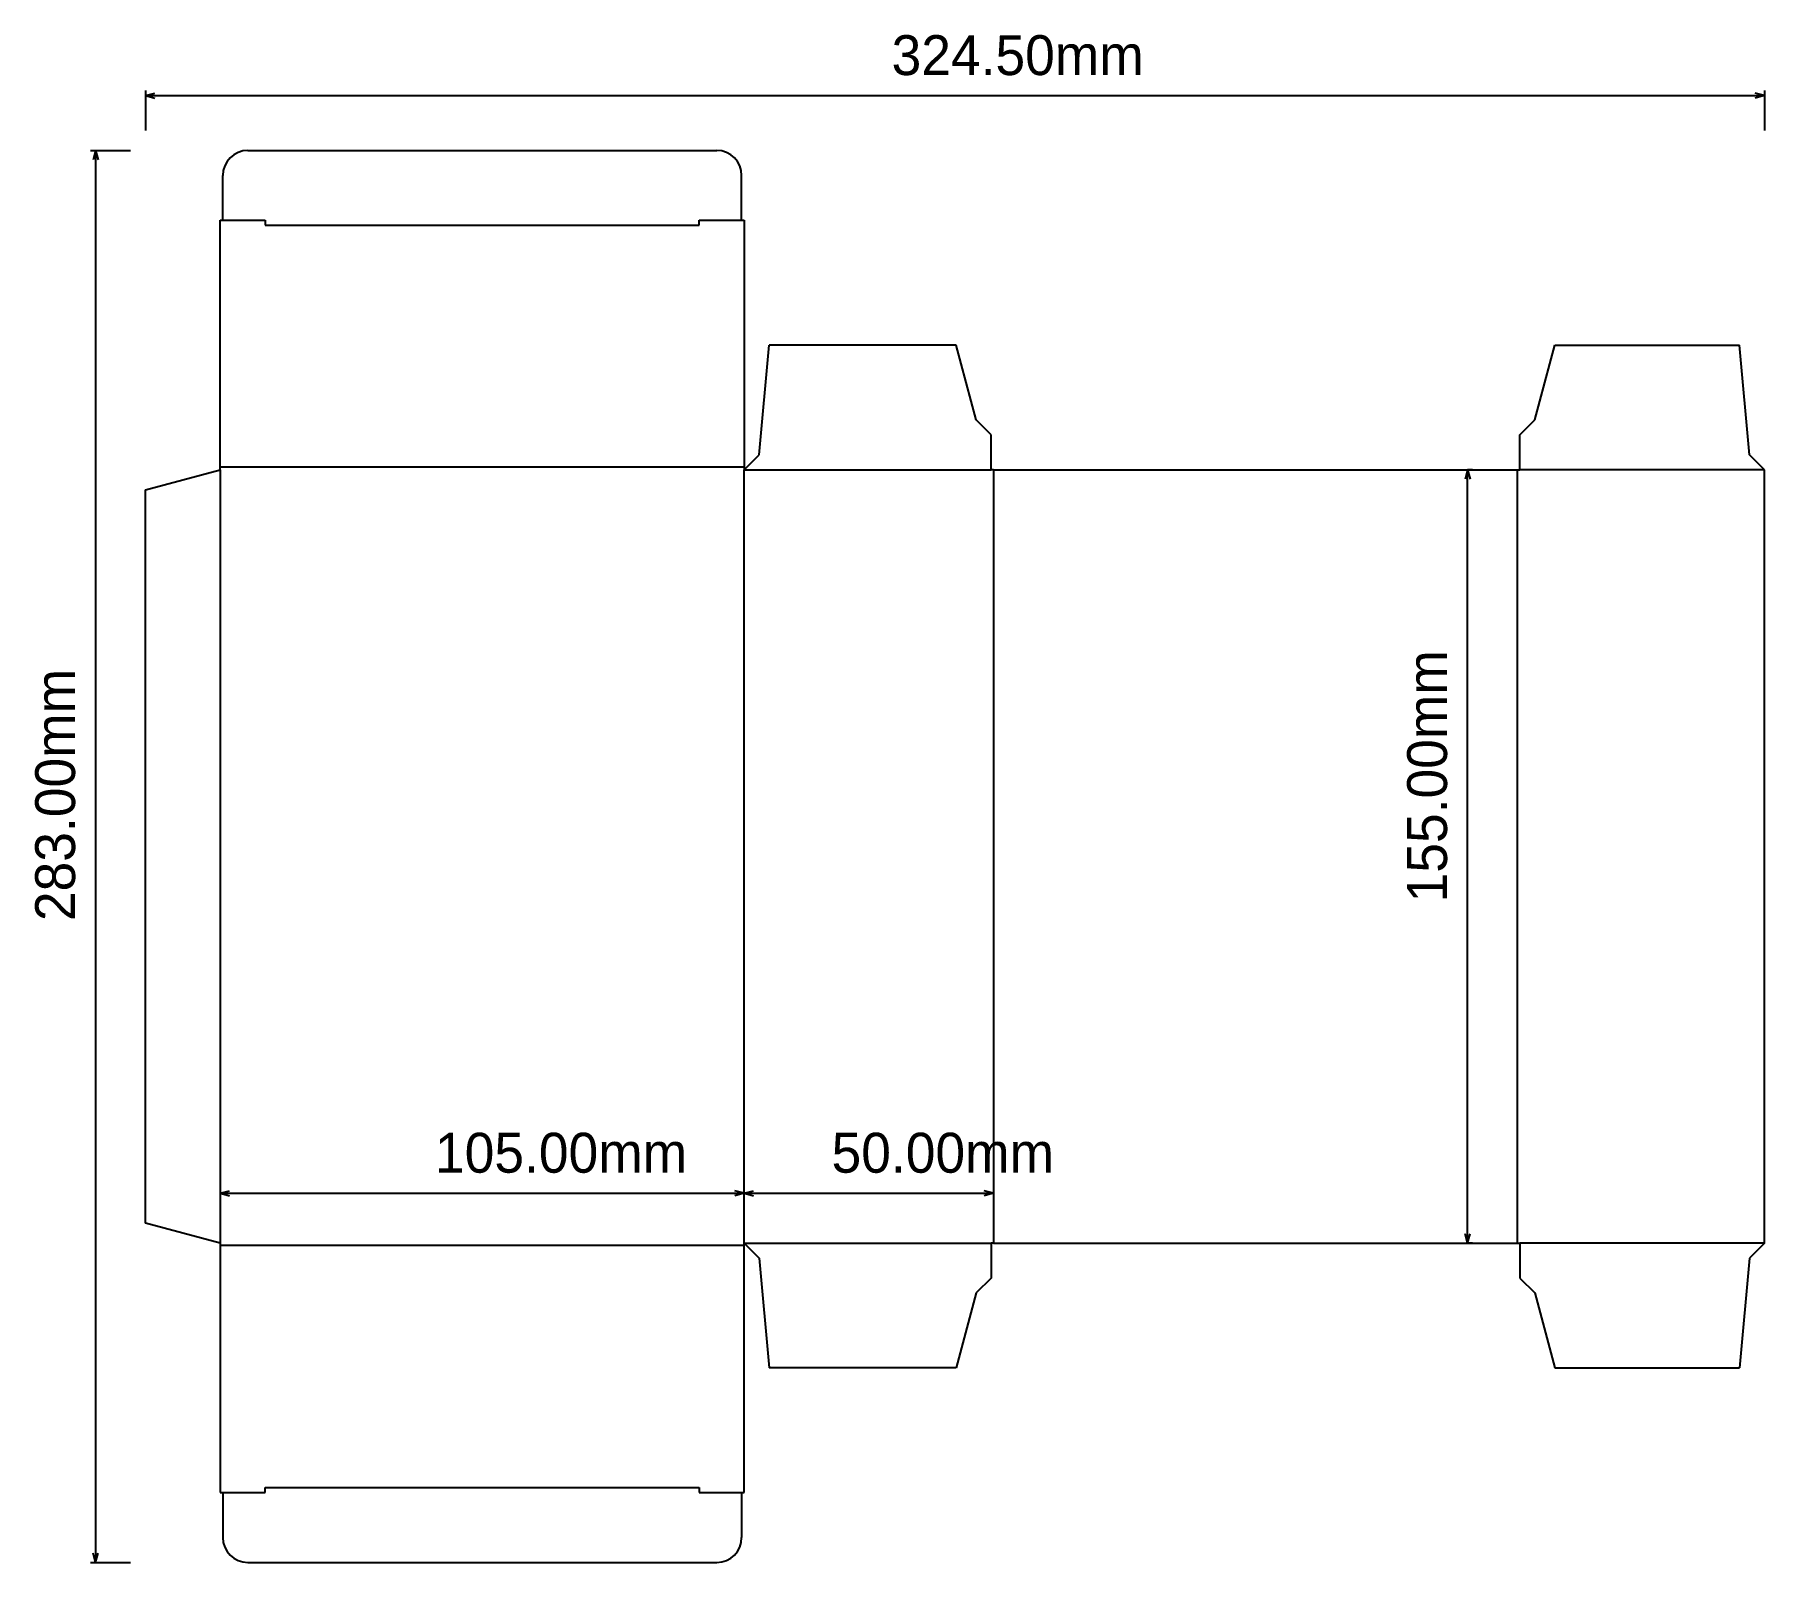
# Model space of a CAD drawing. Extents: x -37 to 310, y -64 to 242.
import ezdxf

# ---------------------------------------------------------------- set-up
doc = ezdxf.new("R2010")
doc.units = 0

msp = doc.modelspace()

# ---------------------------------------------------------------- linework, layer by layer
at = {"layer": 'crease', "color": 3}
for p, q in [((9, 204), (96, 204)), ((105, 155.5), (0, 155.5)), ((0, 155), (0, 0)), ((105, 0), (105, 155)), ((105, 155), (154.5, 155)), ((155, 155), (155, 0)), ((260, 0), (260, 155)), ((309.5, 155), (260.5, 155)), ((105, 0), (154.5, 0)), ((309.5, 0), (260.5, 0)), ((105, -0.5), (0, -0.5)), ((9, -49), (96, -49))]:
    msp.add_line(p, q, dxfattribs=at)
at = {"layer": 'cut', "color": 1}
for p, q in [((5.5, 219), (99.5, 219)), ((0.5, 205), (0.5, 214)), ((104.5, 205), (104.5, 214)), ((0, 155), (0, 205)), ((0, 205), (9, 205)), ((9, 205), (9, 204)), ((96, 204), (96, 205)), ((96, 205), (105, 205)), ((105, 205), (105, 155)), ((108, 158), (110, 180)), ((147.48, 180), (110, 180)), ((151.5, 165), (147.48, 180)), ((263.5, 165), (267.52, 180)), ((267.52, 180), (304.5, 180)), ((306.5, 158), (304.5, 180)), ((154.5, 162), (151.5, 165)), ((260.5, 162), (263.5, 165)), ((154.5, 155), (154.5, 162)), ((260.5, 155), (260.5, 162)), ((105, 155), (108, 158)), ((309.5, 155), (306.5, 158)), ((-15, 150.98), (0, 155)), ((155, 155), (154.5, 155)), ((155, 155), (260, 155)), ((260, 155), (260.5, 155)), ((309.5, 0), (309.5, 155)), ((-15, 4.02), (-15, 150.98)), ((0, 0), (-15, 4.02)), ((0, 0), (0, -50)), ((105, -50), (105, 0)), ((105, 0), (108, -3)), ((155, 0), (154.5, 0)), ((154.5, 0), (154.5, -7)), ((155, 0), (260, 0)), ((260, 0), (260.5, 0)), ((260.5, 0), (260.5, -7)), ((309.5, 0), (306.5, -3)), ((108, -3), (110, -25)), ((306.5, -3), (304.5, -25)), ((151.5, -10), (147.48, -25)), ((154.5, -7), (151.5, -10)), ((260.5, -7), (263.5, -10)), ((263.5, -10), (267.52, -25)), ((147.48, -25), (110, -25)), ((267.52, -25), (304.5, -25)), ((0, -50), (9, -50)), ((0.5, -50), (0.5, -59)), ((9, -50), (9, -49)), ((96, -49), (96, -50)), ((96, -50), (105, -50)), ((104.5, -50), (104.5, -59)), ((5.5, -64), (99.5, -64))]:
    msp.add_line(p, q, dxfattribs=at)
for centre, start, end in [((5.5, 214), 90, 180), ((99.5, 214), 0, 90), ((5.5, -59), 180, 270), ((99.5, -59), 270, 360)]:
    msp.add_arc(centre, 5, start, end, dxfattribs=at)
at = {"layer": 'dimensions', "color": 255}
for p, q in [((-15, 231), (-15, 223)), ((-15, 230), (-13.13, 230.5)), ((-15, 230), (-13.13, 229.5)), ((-15, 230), (309.5, 230)), ((309.5, 230), (307.63, 230.5)), ((309.5, 230), (307.63, 229.5)), ((309.5, 231), (309.5, 223)), ((-26, 219), (-18, 219)), ((-25, 219), (-25.5, 217.13)), ((-25, 219), (-24.5, 217.13)), ((-25, 219), (-25, -64)), ((250, 155), (249.5, 153.13)), ((251, 155), (250, 155)), ((250, 155), (250.5, 153.13)), ((250, 0), (250, 155)), ((0, 10), (1.87, 10.5)), ((105, 10), (103.13, 10.5)), ((105, 10), (106.87, 10.5)), ((155, 10), (153.13, 10.5)), ((0, 10), (1.87, 9.5)), ((0, 10), (105, 10)), ((105, 10), (103.13, 9.5)), ((105, 10), (106.87, 9.5)), ((105, 10), (155, 10)), ((155, 10), (153.13, 9.5)), ((250, 0), (249.5, 1.87)), ((250, 0), (250.5, 1.87)), ((251, 0), (250, 0)), ((-25, -64), (-25.5, -62.13)), ((-25, -64), (-24.5, -62.13)), ((-26, -64), (-18, -64))]:
    msp.add_line(p, q, dxfattribs=at)

# ---------------------------------------------------------------- texts
for s, p in [('324.50mm', (134.55, 234.11)), ('105.00mm', (43.03, 14.11)), ('50.00mm', (122.52, 14.11))]:
    msp.add_text(s, height=8, dxfattribs=at).set_placement(p)
for s, p in [('155.00mm', (245.89, 68.29)), ('283.00mm', (-29.11, 64.54))]:
    msp.add_text(s, height=8, rotation=90, dxfattribs=at).set_placement(p)

doc.saveas('drawing.dxf')
